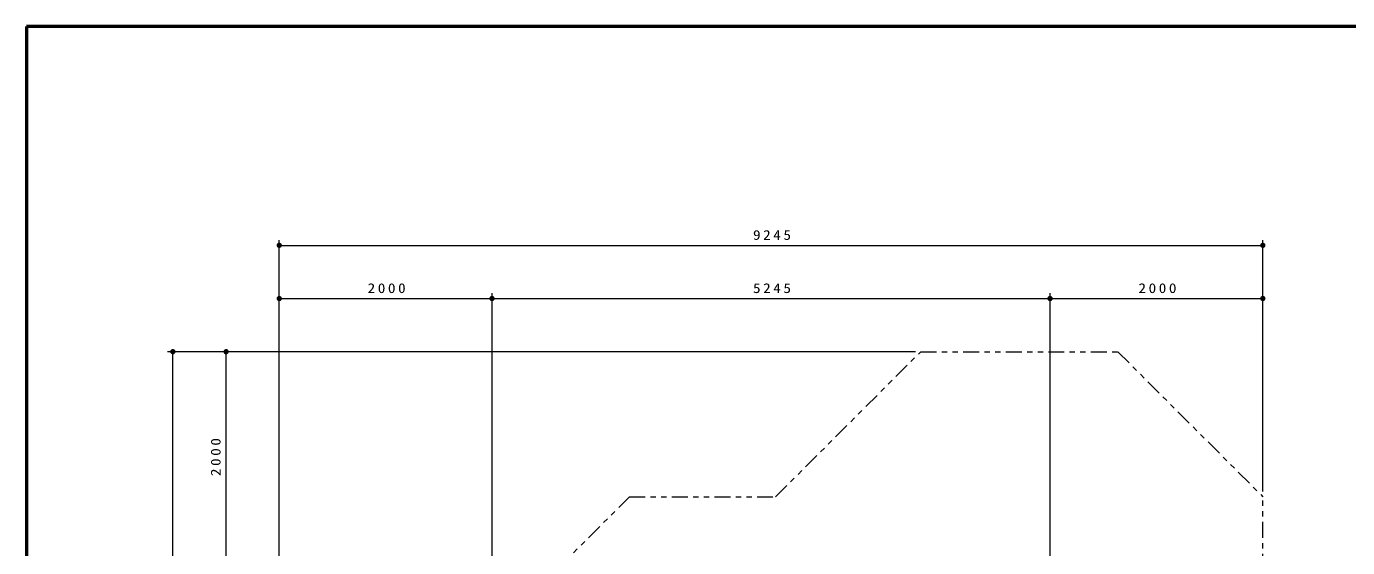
# Model space of a CAD drawing. Units: millimetres on the paper, scale 1:50. Extents: x -385 to 0, y -594 to 267.
# Drawn here: x -385 to -136.6, y 169 to 267 of the extents above; entities that cross this region are included whole.
import ezdxf

# ---------------------------------------------------------------- set-up
doc = ezdxf.new("R2010")
doc.units = ezdxf.units.MM
doc.linetypes.add('USER3', pattern=[8, 3, -1, 1, -1, 1, -1])
doc.layers.add('LY_1', color=140, linetype='Continuous', lineweight=50)
doc.styles.add('ＭＳ ゴシック', font='')
doc.styles.get('ＭＳ ゴシック').set_extended_font_data('MS Gothic')

# ---------------------------------------------------------------- blocks, each defined once
blk = doc.blocks.new('filled_dot')
at = {"color": 0, "linetype": 'Continuous', "lineweight": -2, "const_width": 1.25}
blk.add_lwpolyline([(-0.625, 0, 1), (0.625, 0, 1)], format="xyb", close=True, dxfattribs=at)

msp = doc.modelspace()

# ---------------------------------------------------------------- linework, layer by layer
at = {"layer": 'LY_1', "color": 7}
for p, q in [((0, 267), (-385, 267)), ((-385, 267), (-385, 0))]:
    msp.add_line(p, q, dxfattribs=at)
at = {"layer": 'LY_1', "color": 7, "lineweight": 13}
for p, q in [((-337.471, 216.838), (-337.471, 226.838)), ((-152.568, 216.838), (-152.568, 226.838)), ((-337.471, 225.838), (-152.568, 225.838)), ((-337.471, 140.892), (-337.471, 216.838)), ((-297.471, 124.158), (-297.471, 216.838)), ((-192.568, 156.697), (-192.568, 216.838)), ((-152.568, 179.572), (-152.568, 216.838)), ((-337.471, 215.838), (-297.471, 215.838)), ((-297.471, 215.838), (-192.568, 215.838)), ((-192.568, 215.838), (-152.568, 215.838)), ((-217.89, 205.838), (-358.471, 205.838)), ((-357.471, 71.978), (-357.471, 205.838)), ((-217.89, 205.838), (-348.471, 205.838)), ((-347.471, 165.838), (-347.471, 205.838))]:
    msp.add_line(p, q, dxfattribs=at)
at = {"layer": 'LY_1', "color": 7, "linetype": 'USER3', "lineweight": 13}
for p, q in [((-244.193, 178.535), (-216.89, 205.838)), ((-216.89, 205.838), (-179.834, 205.838)), ((-179.834, 205.838), (-152.568, 178.572)), ((-290.632, 159.558), (-271.656, 178.535)), ((-271.656, 178.535), (-244.193, 178.535)), ((-152.568, 138.859), (-152.568, 178.572))]:
    msp.add_line(p, q, dxfattribs=at)

# ---------------------------------------------------------------- block references
at = {"layer": 'LY_1', "color": 7, "lineweight": 13, "xscale": 0.4, "yscale": 0.4}
for p in [(-337.471, 225.838), (-337.471, 215.838), (-297.471, 215.838), (-192.568, 215.838)]:
    msp.add_blockref('filled_dot', p, dxfattribs=at)
for p, rotation in [((-152.568, 225.838), 180), ((-297.471, 215.838), 180), ((-192.568, 215.838), 180), ((-152.568, 215.838), 180), ((-357.471, 205.838), 270), ((-347.471, 205.838), 270)]:
    msp.add_blockref('filled_dot', p, dxfattribs=dict(at, rotation=rotation))

# ---------------------------------------------------------------- texts
at = {"layer": 'LY_1', "color": 7, "char_height": 1.833, "attachment_point": 8, "style": 'ＭＳ ゴシック'}
for s, insert in [('\\T1.33;\\W1.15;9245', (-244.603, 226.838)), ('\\T1.33;\\W1.15;2000', (-317.048, 216.838)), ('\\T1.33;\\W1.15;5245', (-244.603, 216.838)), ('\\T1.33;\\W1.15;2000', (-172.144, 216.838))]:
    msp.add_mtext(s, dxfattribs=dict(at, insert=insert))
at = {"layer": 'LY_1', "color": 7, "insert": (-348.471, 186.261), "char_height": 1.833, "attachment_point": 8, "rotation": 90, "style": 'ＭＳ ゴシック'}
msp.add_mtext('\\T1.33;\\W1.15;2000', dxfattribs=at)

doc.saveas('drawing.dxf')
